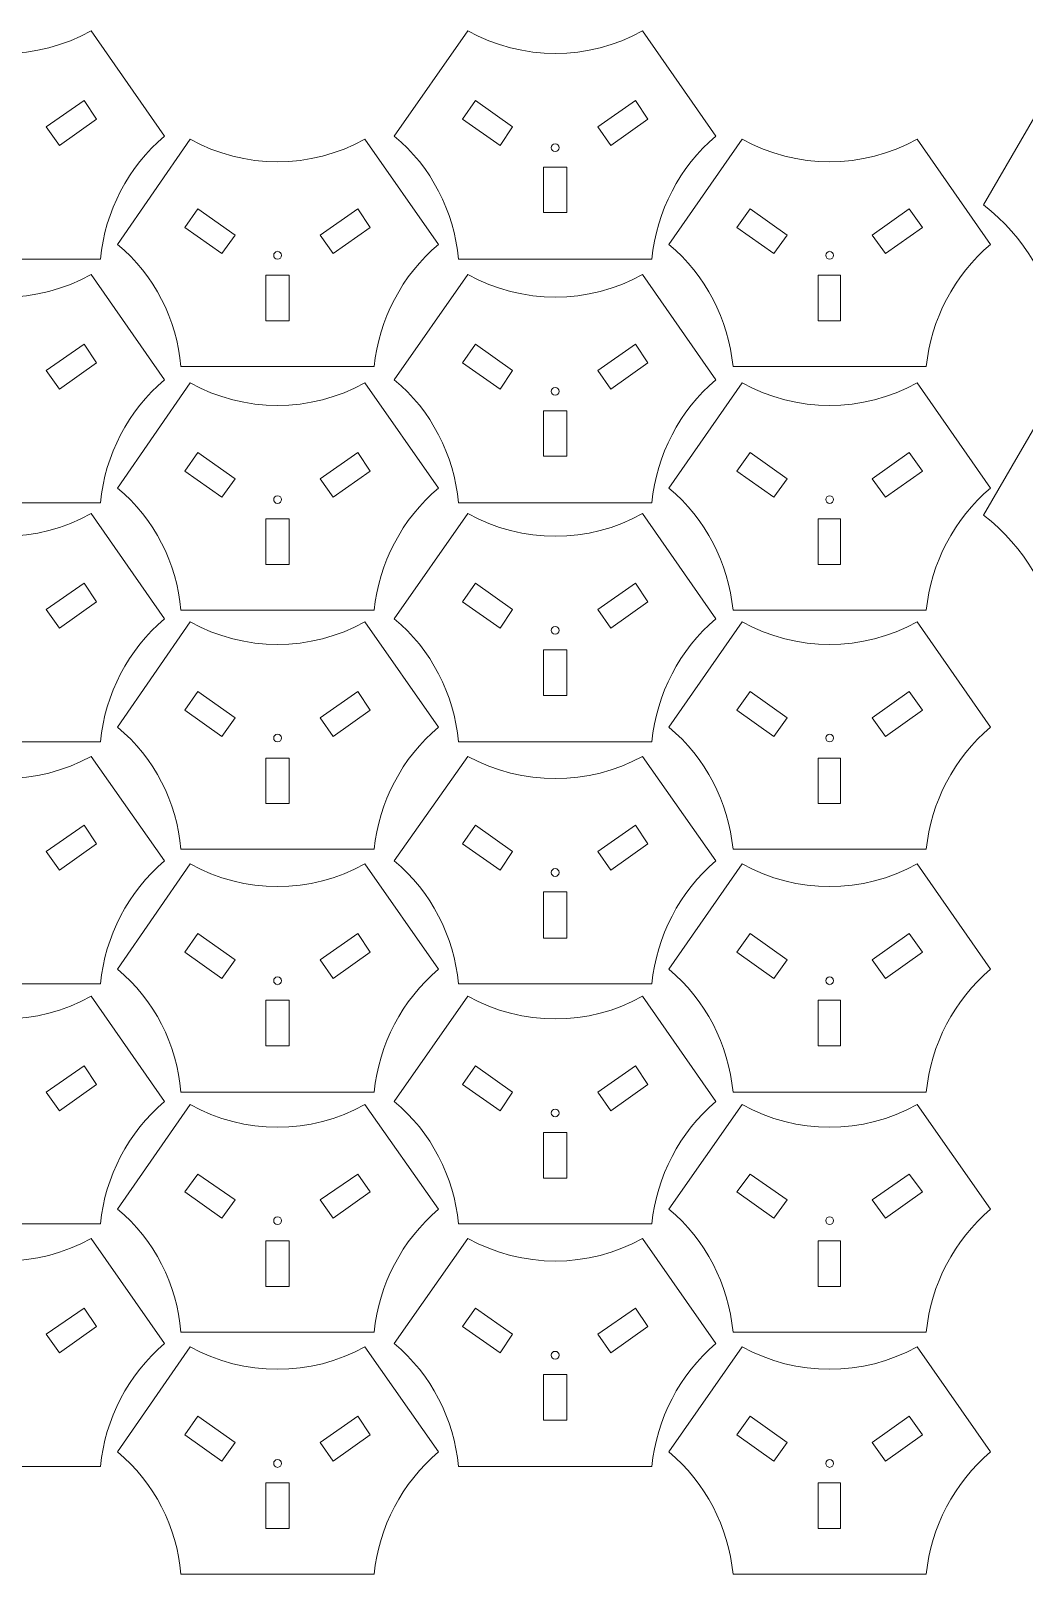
# Model space of a CAD drawing. Header units: centimetres. Extents: x -55.8 to 27.7, y -32.1 to 37.5.
# Drawn here: x -16 to -3.16, y 17.52 to 37.47 of the extents above; entities that cross this region are included whole.
import ezdxf

# ---------------------------------------------------------------- set-up
doc = ezdxf.new("R2010")
doc.units = ezdxf.units.CM
doc.header["$MEASUREMENT"] = 0
doc.layers.add('1', color=7, linetype='Continuous')
doc.layers.add('Grab', color=7, linetype='Continuous')

msp = doc.modelspace()

# ---------------------------------------------------------------- linework, layer by layer
at = {"color": 242, "lineweight": 9}
for points in [[(-14.27, 36.105), (-14.74, 35.705), (-15.04, 35.135), (-15.1, 34.515), (-15.1, 34.515), (-15.1, 34.515), (-17.6, 34.515), (-17.6, 34.515), (-17.6, 34.515), (-17.66, 35.135), (-17.95, 35.705), (-18.43, 36.105), (-18.43, 36.105), (-18.43, 36.105), (-17.48, 37.465), (-17.48, 37.465), (-17.48, 37.465), (-16.77, 37.075), (-15.92, 37.075), (-15.22, 37.465), (-15.22, 37.465), (-15.22, 37.465), (-14.27, 36.105), (-14.27, 36.105)], [(-7.14, 36.105), (-7.61, 35.705), (-7.91, 35.135), (-7.97, 34.515), (-7.97, 34.515), (-7.97, 34.515), (-10.47, 34.515), (-10.47, 34.515), (-10.47, 34.515), (-10.53, 35.135), (-10.82, 35.705), (-11.3, 36.105), (-11.3, 36.105), (-11.3, 36.105), (-10.35, 37.465), (-10.35, 37.465), (-10.35, 37.465), (-9.64, 37.075), (-8.79, 37.075), (-8.09, 37.465), (-8.09, 37.465), (-8.09, 37.465), (-7.14, 36.105), (-7.14, 36.105)], [(-0.23, 33.555), (-0.23, 33.555), (-2.72, 33.555), (-2.72, 33.555), (-2.72, 33.555), (-2.8, 34.215), (-3.15, 34.805), (-3.68, 35.215), (-3.68, 35.215), (-3.68, 35.215), (-2.43, 37.365), (-2.43, 37.365), (-2.43, 37.365), (-1.82, 37.115), (-1.13, 37.105), (-0.52, 37.365), (-0.52, 37.365), (-0.52, 37.365), (0.73, 35.215), (0.73, 35.215), (0.73, 35.215), (0.2, 34.805), (-0.15, 34.215), (-0.23, 33.555)], [(-10.73, 34.705), (-11.2, 34.305), (-11.5, 33.735), (-11.56, 33.125), (-11.56, 33.125), (-11.56, 33.125), (-14.06, 33.125), (-14.06, 33.125), (-14.06, 33.125), (-14.11, 33.735), (-14.4, 34.305), (-14.88, 34.705), (-14.88, 34.705), (-14.88, 34.705), (-13.94, 36.065), (-13.94, 36.065), (-13.94, 36.065), (-13.24, 35.675), (-12.38, 35.675), (-11.68, 36.065), (-11.68, 36.065), (-11.68, 36.065), (-10.73, 34.705), (-10.73, 34.705)], [(-3.59, 34.705), (-4.06, 34.305), (-4.36, 33.735), (-4.42, 33.125), (-4.42, 33.125), (-4.42, 33.125), (-6.92, 33.125), (-6.92, 33.125), (-6.92, 33.125), (-6.98, 33.735), (-7.27, 34.305), (-7.75, 34.705), (-7.75, 34.705), (-7.75, 34.705), (-6.8, 36.065), (-6.8, 36.065), (-6.8, 36.065), (-6.1, 35.675), (-5.24, 35.675), (-4.54, 36.065), (-4.54, 36.065), (-4.54, 36.065), (-3.59, 34.705), (-3.59, 34.705)], [(-14.27, 32.955), (-14.74, 32.555), (-15.04, 31.985), (-15.1, 31.365), (-15.1, 31.365), (-15.1, 31.365), (-17.6, 31.365), (-17.6, 31.365), (-17.6, 31.365), (-17.66, 31.985), (-17.95, 32.555), (-18.43, 32.955), (-18.43, 32.955), (-18.43, 32.955), (-17.48, 34.315), (-17.48, 34.315), (-17.48, 34.315), (-16.77, 33.925), (-15.92, 33.925), (-15.22, 34.315), (-15.22, 34.315), (-15.22, 34.315), (-14.27, 32.955), (-14.27, 32.955)], [(-7.14, 32.955), (-7.61, 32.555), (-7.91, 31.985), (-7.97, 31.365), (-7.97, 31.365), (-7.97, 31.365), (-10.47, 31.365), (-10.47, 31.365), (-10.47, 31.365), (-10.53, 31.985), (-10.82, 32.555), (-11.3, 32.955), (-11.3, 32.955), (-11.3, 32.955), (-10.35, 34.315), (-10.35, 34.315), (-10.35, 34.315), (-9.64, 33.925), (-8.79, 33.925), (-8.09, 34.315), (-8.09, 34.315), (-8.09, 34.315), (-7.14, 32.955), (-7.14, 32.955)], [(-0.23, 29.545), (-0.23, 29.545), (-2.72, 29.545), (-2.72, 29.545), (-2.72, 29.545), (-2.8, 30.205), (-3.15, 30.795), (-3.68, 31.205), (-3.68, 31.205), (-3.68, 31.205), (-2.43, 33.355), (-2.43, 33.355), (-2.43, 33.355), (-1.82, 33.095), (-1.13, 33.095), (-0.52, 33.355), (-0.52, 33.355), (-0.52, 33.355), (0.73, 31.205), (0.73, 31.205), (0.73, 31.205), (0.2, 30.795), (-0.15, 30.205), (-0.23, 29.545)], [(-10.73, 31.555), (-11.2, 31.155), (-11.5, 30.585), (-11.56, 29.975), (-11.56, 29.975), (-11.56, 29.975), (-14.06, 29.975), (-14.06, 29.975), (-14.06, 29.975), (-14.11, 30.585), (-14.4, 31.155), (-14.88, 31.555), (-14.88, 31.555), (-14.88, 31.555), (-13.94, 32.915), (-13.94, 32.915), (-13.94, 32.915), (-13.24, 32.525), (-12.38, 32.525), (-11.68, 32.915), (-11.68, 32.915), (-11.68, 32.915), (-10.73, 31.555), (-10.73, 31.555)], [(-3.59, 31.555), (-4.06, 31.155), (-4.36, 30.585), (-4.42, 29.975), (-4.42, 29.975), (-4.42, 29.975), (-6.92, 29.975), (-6.92, 29.975), (-6.92, 29.975), (-6.98, 30.585), (-7.27, 31.155), (-7.75, 31.555), (-7.75, 31.555), (-7.75, 31.555), (-6.8, 32.915), (-6.8, 32.915), (-6.8, 32.915), (-6.1, 32.525), (-5.24, 32.525), (-4.54, 32.915), (-4.54, 32.915), (-4.54, 32.915), (-3.59, 31.555), (-3.59, 31.555)], [(-14.27, 29.865), (-14.74, 29.465), (-15.04, 28.895), (-15.1, 28.275), (-15.1, 28.275), (-15.1, 28.275), (-17.6, 28.275), (-17.6, 28.275), (-17.6, 28.275), (-17.66, 28.895), (-17.95, 29.465), (-18.43, 29.865), (-18.43, 29.865), (-18.43, 29.865), (-17.48, 31.225), (-17.48, 31.225), (-17.48, 31.225), (-16.77, 30.835), (-15.92, 30.835), (-15.22, 31.225), (-15.22, 31.225), (-15.22, 31.225), (-14.27, 29.865), (-14.27, 29.865)], [(-7.14, 29.865), (-7.61, 29.465), (-7.91, 28.895), (-7.97, 28.275), (-7.97, 28.275), (-7.97, 28.275), (-10.47, 28.275), (-10.47, 28.275), (-10.47, 28.275), (-10.53, 28.895), (-10.82, 29.465), (-11.3, 29.865), (-11.3, 29.865), (-11.3, 29.865), (-10.35, 31.225), (-10.35, 31.225), (-10.35, 31.225), (-9.64, 30.835), (-8.79, 30.835), (-8.09, 31.225), (-8.09, 31.225), (-8.09, 31.225), (-7.14, 29.865), (-7.14, 29.865)], [(-10.73, 28.465), (-11.2, 28.065), (-11.5, 27.495), (-11.56, 26.885), (-11.56, 26.885), (-11.56, 26.885), (-14.06, 26.885), (-14.06, 26.885), (-14.06, 26.885), (-14.11, 27.495), (-14.4, 28.065), (-14.88, 28.465), (-14.88, 28.465), (-14.88, 28.465), (-13.94, 29.825), (-13.94, 29.825), (-13.94, 29.825), (-13.24, 29.435), (-12.38, 29.435), (-11.68, 29.825), (-11.68, 29.825), (-11.68, 29.825), (-10.73, 28.465), (-10.73, 28.465)], [(-3.59, 28.465), (-4.06, 28.065), (-4.36, 27.495), (-4.42, 26.885), (-4.42, 26.885), (-4.42, 26.885), (-6.92, 26.885), (-6.92, 26.885), (-6.92, 26.885), (-6.98, 27.495), (-7.27, 28.065), (-7.75, 28.465), (-7.75, 28.465), (-7.75, 28.465), (-6.8, 29.825), (-6.8, 29.825), (-6.8, 29.825), (-6.1, 29.435), (-5.24, 29.435), (-4.54, 29.825), (-4.54, 29.825), (-4.54, 29.825), (-3.59, 28.465), (-3.59, 28.465)], [(-14.27, 26.735), (-14.74, 26.335), (-15.04, 25.765), (-15.1, 25.145), (-15.1, 25.145), (-15.1, 25.145), (-17.6, 25.145), (-17.6, 25.145), (-17.6, 25.145), (-17.66, 25.765), (-17.95, 26.335), (-18.43, 26.735), (-18.43, 26.735), (-18.43, 26.735), (-17.48, 28.085), (-17.48, 28.085), (-17.48, 28.085), (-16.77, 27.705), (-15.92, 27.705), (-15.22, 28.085), (-15.22, 28.085), (-15.22, 28.085), (-14.27, 26.735), (-14.27, 26.735)], [(-7.14, 26.735), (-7.61, 26.335), (-7.91, 25.765), (-7.97, 25.145), (-7.97, 25.145), (-7.97, 25.145), (-10.47, 25.145), (-10.47, 25.145), (-10.47, 25.145), (-10.53, 25.765), (-10.82, 26.335), (-11.3, 26.735), (-11.3, 26.735), (-11.3, 26.735), (-10.35, 28.085), (-10.35, 28.085), (-10.35, 28.085), (-9.64, 27.705), (-8.79, 27.705), (-8.09, 28.085), (-8.09, 28.085), (-8.09, 28.085), (-7.14, 26.735), (-7.14, 26.735)], [(-10.73, 25.335), (-11.2, 24.935), (-11.5, 24.365), (-11.56, 23.745), (-11.56, 23.745), (-11.56, 23.745), (-14.06, 23.745), (-14.06, 23.745), (-14.06, 23.745), (-14.11, 24.365), (-14.4, 24.935), (-14.88, 25.335), (-14.88, 25.335), (-14.88, 25.335), (-13.94, 26.695), (-13.94, 26.695), (-13.94, 26.695), (-13.24, 26.305), (-12.38, 26.305), (-11.68, 26.695), (-11.68, 26.695), (-11.68, 26.695), (-10.73, 25.335), (-10.73, 25.335)], [(-3.59, 25.335), (-4.06, 24.935), (-4.36, 24.365), (-4.42, 23.745), (-4.42, 23.745), (-4.42, 23.745), (-6.92, 23.745), (-6.92, 23.745), (-6.92, 23.745), (-6.98, 24.365), (-7.27, 24.935), (-7.75, 25.335), (-7.75, 25.335), (-7.75, 25.335), (-6.8, 26.695), (-6.8, 26.695), (-6.8, 26.695), (-6.1, 26.305), (-5.24, 26.305), (-4.54, 26.695), (-4.54, 26.695), (-4.54, 26.695), (-3.59, 25.335), (-3.59, 25.335)], [(-14.27, 23.625), (-14.74, 23.225), (-15.04, 22.655), (-15.1, 22.045), (-15.1, 22.045), (-15.1, 22.045), (-17.6, 22.045), (-17.6, 22.045), (-17.6, 22.045), (-17.66, 22.655), (-17.95, 23.225), (-18.43, 23.625), (-18.43, 23.625), (-18.43, 23.625), (-17.48, 24.985), (-17.48, 24.985), (-17.48, 24.985), (-16.77, 24.595), (-15.92, 24.595), (-15.22, 24.985), (-15.22, 24.985), (-15.22, 24.985), (-14.27, 23.625), (-14.27, 23.625)], [(-7.14, 23.625), (-7.61, 23.225), (-7.91, 22.655), (-7.97, 22.045), (-7.97, 22.045), (-7.97, 22.045), (-10.47, 22.045), (-10.47, 22.045), (-10.47, 22.045), (-10.53, 22.655), (-10.82, 23.225), (-11.3, 23.625), (-11.3, 23.625), (-11.3, 23.625), (-10.35, 24.985), (-10.35, 24.985), (-10.35, 24.985), (-9.64, 24.595), (-8.79, 24.595), (-8.09, 24.985), (-8.09, 24.985), (-8.09, 24.985), (-7.14, 23.625), (-7.14, 23.625)], [(-10.73, 22.235), (-11.2, 21.825), (-11.5, 21.265), (-11.56, 20.645), (-11.56, 20.645), (-11.56, 20.645), (-14.06, 20.645), (-14.06, 20.645), (-14.06, 20.645), (-14.11, 21.265), (-14.4, 21.835), (-14.88, 22.235), (-14.88, 22.235), (-14.88, 22.235), (-13.94, 23.585), (-13.94, 23.585), (-13.94, 23.585), (-13.24, 23.195), (-12.38, 23.195), (-11.68, 23.585), (-11.68, 23.585), (-11.68, 23.585), (-10.73, 22.235), (-10.73, 22.235)], [(-3.59, 22.235), (-4.06, 21.825), (-4.36, 21.265), (-4.42, 20.645), (-4.42, 20.645), (-4.42, 20.645), (-6.92, 20.645), (-6.92, 20.645), (-6.92, 20.645), (-6.98, 21.265), (-7.27, 21.835), (-7.75, 22.235), (-7.75, 22.235), (-7.75, 22.235), (-6.8, 23.585), (-6.8, 23.585), (-6.8, 23.585), (-6.1, 23.195), (-5.24, 23.195), (-4.54, 23.585), (-4.54, 23.585), (-4.54, 23.585), (-3.59, 22.235), (-3.59, 22.235)], [(-14.27, 20.495), (-14.74, 20.095), (-15.04, 19.525), (-15.1, 18.905), (-15.1, 18.905), (-15.1, 18.905), (-17.6, 18.905), (-17.6, 18.905), (-17.6, 18.905), (-17.66, 19.525), (-17.95, 20.095), (-18.43, 20.495), (-18.43, 20.495), (-18.43, 20.495), (-17.48, 21.855), (-17.48, 21.855), (-17.48, 21.855), (-16.77, 21.465), (-15.92, 21.465), (-15.22, 21.855), (-15.22, 21.855), (-15.22, 21.855), (-14.27, 20.495), (-14.27, 20.495)], [(-7.14, 20.495), (-7.61, 20.095), (-7.91, 19.525), (-7.97, 18.905), (-7.97, 18.905), (-7.97, 18.905), (-10.47, 18.905), (-10.47, 18.905), (-10.47, 18.905), (-10.53, 19.525), (-10.82, 20.095), (-11.3, 20.495), (-11.3, 20.495), (-11.3, 20.495), (-10.35, 21.855), (-10.35, 21.855), (-10.35, 21.855), (-9.64, 21.465), (-8.79, 21.465), (-8.09, 21.855), (-8.09, 21.855), (-8.09, 21.855), (-7.14, 20.495), (-7.14, 20.495)], [(-10.73, 19.095), (-11.2, 18.695), (-11.5, 18.125), (-11.56, 17.515), (-11.56, 17.515), (-11.56, 17.515), (-14.06, 17.515), (-14.06, 17.515), (-14.06, 17.515), (-14.11, 18.125), (-14.4, 18.695), (-14.88, 19.095), (-14.88, 19.095), (-14.88, 19.095), (-13.94, 20.455), (-13.94, 20.455), (-13.94, 20.455), (-13.24, 20.065), (-12.38, 20.065), (-11.68, 20.455), (-11.68, 20.455), (-11.68, 20.455), (-10.73, 19.095), (-10.73, 19.095)], [(-3.59, 19.095), (-4.06, 18.695), (-4.36, 18.125), (-4.42, 17.515), (-4.42, 17.515), (-4.42, 17.515), (-6.92, 17.515), (-6.92, 17.515), (-6.92, 17.515), (-6.98, 18.125), (-7.27, 18.695), (-7.75, 19.095), (-7.75, 19.095), (-7.75, 19.095), (-6.8, 20.455), (-6.8, 20.455), (-6.8, 20.455), (-6.1, 20.065), (-5.24, 20.065), (-4.54, 20.455), (-4.54, 20.455), (-4.54, 20.455), (-3.59, 19.095), (-3.59, 19.095)]]:
    msp.add_open_spline(points, degree=3, knots=[0, 0, 0, 0, 0.14285714, 0.14285714, 0.14285714, 0.14285714, 0.28571429, 0.28571429, 0.28571429, 0.28571429, 0.42857143, 0.42857143, 0.42857143, 0.42857143, 0.57142857, 0.57142857, 0.57142857, 0.57142857, 0.71428571, 0.71428571, 0.71428571, 0.71428571, 1, 1, 1, 1], dxfattribs=at)
at = {"layer": '1', "color": 114, "lineweight": 9}
for points in [[(-15.15, 36.325), (-15.15, 36.325), (-15.31, 36.565), (-15.31, 36.565), (-15.31, 36.565), (-15.31, 36.565), (-15.8, 36.225), (-15.8, 36.225), (-15.8, 36.225), (-15.8, 36.225), (-15.63, 35.985), (-15.63, 35.985), (-15.63, 35.985), (-15.63, 35.985), (-15.15, 36.325), (-15.15, 36.325)], [(-9.93, 35.985), (-9.93, 35.985), (-9.77, 36.225), (-9.77, 36.225), (-9.77, 36.225), (-9.77, 36.225), (-10.25, 36.565), (-10.25, 36.565), (-10.25, 36.565), (-10.25, 36.565), (-10.42, 36.325), (-10.42, 36.325), (-10.42, 36.325), (-10.42, 36.325), (-9.93, 35.985), (-9.93, 35.985)], [(-8.02, 36.325), (-8.02, 36.325), (-8.18, 36.565), (-8.18, 36.565), (-8.18, 36.565), (-8.18, 36.565), (-8.67, 36.225), (-8.67, 36.225), (-8.67, 36.225), (-8.67, 36.225), (-8.5, 35.985), (-8.5, 35.985), (-8.5, 35.985), (-8.5, 35.985), (-8.02, 36.325), (-8.02, 36.325)], [(-9.07, 35.705), (-9.07, 35.705), (-9.37, 35.705), (-9.37, 35.705), (-9.37, 35.705), (-9.37, 35.705), (-9.37, 35.115), (-9.37, 35.115), (-9.37, 35.115), (-9.37, 35.115), (-9.07, 35.115), (-9.07, 35.115), (-9.07, 35.115), (-9.07, 35.115), (-9.07, 35.705), (-9.07, 35.705)], [(-13.53, 34.585), (-13.53, 34.585), (-13.36, 34.825), (-13.36, 34.825), (-13.36, 34.825), (-13.36, 34.825), (-13.84, 35.165), (-13.84, 35.165), (-13.84, 35.165), (-13.84, 35.165), (-14.01, 34.925), (-14.01, 34.925), (-14.01, 34.925), (-14.01, 34.925), (-13.53, 34.585), (-13.53, 34.585)], [(-11.61, 34.925), (-11.61, 34.925), (-11.77, 35.165), (-11.77, 35.165), (-11.77, 35.165), (-11.77, 35.165), (-12.26, 34.825), (-12.26, 34.825), (-12.26, 34.825), (-12.26, 34.825), (-12.09, 34.585), (-12.09, 34.585), (-12.09, 34.585), (-12.09, 34.585), (-11.61, 34.925), (-11.61, 34.925)], [(-6.39, 34.585), (-6.39, 34.585), (-6.22, 34.825), (-6.22, 34.825), (-6.22, 34.825), (-6.22, 34.825), (-6.7, 35.165), (-6.7, 35.165), (-6.7, 35.165), (-6.7, 35.165), (-6.87, 34.925), (-6.87, 34.925), (-6.87, 34.925), (-6.87, 34.925), (-6.39, 34.585), (-6.39, 34.585)], [(-4.47, 34.925), (-4.47, 34.925), (-4.64, 35.165), (-4.64, 35.165), (-4.64, 35.165), (-4.64, 35.165), (-5.12, 34.825), (-5.12, 34.825), (-5.12, 34.825), (-5.12, 34.825), (-4.95, 34.585), (-4.95, 34.585), (-4.95, 34.585), (-4.95, 34.585), (-4.47, 34.925), (-4.47, 34.925)], [(-12.66, 34.305), (-12.66, 34.305), (-12.96, 34.305), (-12.96, 34.305), (-12.96, 34.305), (-12.96, 34.305), (-12.96, 33.715), (-12.96, 33.715), (-12.96, 33.715), (-12.96, 33.715), (-12.66, 33.715), (-12.66, 33.715), (-12.66, 33.715), (-12.66, 33.715), (-12.66, 34.305), (-12.66, 34.305)], [(-5.53, 34.305), (-5.53, 34.305), (-5.82, 34.305), (-5.82, 34.305), (-5.82, 34.305), (-5.82, 34.305), (-5.82, 33.715), (-5.82, 33.715), (-5.82, 33.715), (-5.82, 33.715), (-5.53, 33.715), (-5.53, 33.715), (-5.53, 33.715), (-5.53, 33.715), (-5.53, 34.305), (-5.53, 34.305)], [(-15.15, 33.175), (-15.15, 33.175), (-15.31, 33.415), (-15.31, 33.415), (-15.31, 33.415), (-15.31, 33.415), (-15.8, 33.075), (-15.8, 33.075), (-15.8, 33.075), (-15.8, 33.075), (-15.63, 32.835), (-15.63, 32.835), (-15.63, 32.835), (-15.63, 32.835), (-15.15, 33.175), (-15.15, 33.175)], [(-9.93, 32.835), (-9.93, 32.835), (-9.77, 33.075), (-9.77, 33.075), (-9.77, 33.075), (-9.77, 33.075), (-10.25, 33.415), (-10.25, 33.415), (-10.25, 33.415), (-10.25, 33.415), (-10.42, 33.175), (-10.42, 33.175), (-10.42, 33.175), (-10.42, 33.175), (-9.93, 32.835), (-9.93, 32.835)], [(-8.02, 33.175), (-8.02, 33.175), (-8.18, 33.415), (-8.18, 33.415), (-8.18, 33.415), (-8.18, 33.415), (-8.67, 33.075), (-8.67, 33.075), (-8.67, 33.075), (-8.67, 33.075), (-8.5, 32.835), (-8.5, 32.835), (-8.5, 32.835), (-8.5, 32.835), (-8.02, 33.175), (-8.02, 33.175)], [(-9.07, 32.555), (-9.07, 32.555), (-9.37, 32.555), (-9.37, 32.555), (-9.37, 32.555), (-9.37, 32.555), (-9.37, 31.965), (-9.37, 31.965), (-9.37, 31.965), (-9.37, 31.965), (-9.07, 31.965), (-9.07, 31.965), (-9.07, 31.965), (-9.07, 31.965), (-9.07, 32.555), (-9.07, 32.555)], [(-13.53, 31.435), (-13.53, 31.435), (-13.36, 31.675), (-13.36, 31.675), (-13.36, 31.675), (-13.36, 31.675), (-13.84, 32.015), (-13.84, 32.015), (-13.84, 32.015), (-13.84, 32.015), (-14.01, 31.775), (-14.01, 31.775), (-14.01, 31.775), (-14.01, 31.775), (-13.53, 31.435), (-13.53, 31.435)], [(-11.61, 31.775), (-11.61, 31.775), (-11.77, 32.015), (-11.77, 32.015), (-11.77, 32.015), (-11.77, 32.015), (-12.26, 31.675), (-12.26, 31.675), (-12.26, 31.675), (-12.26, 31.675), (-12.09, 31.435), (-12.09, 31.435), (-12.09, 31.435), (-12.09, 31.435), (-11.61, 31.775), (-11.61, 31.775)], [(-6.39, 31.435), (-6.39, 31.435), (-6.22, 31.675), (-6.22, 31.675), (-6.22, 31.675), (-6.22, 31.675), (-6.7, 32.015), (-6.7, 32.015), (-6.7, 32.015), (-6.7, 32.015), (-6.87, 31.775), (-6.87, 31.775), (-6.87, 31.775), (-6.87, 31.775), (-6.39, 31.435), (-6.39, 31.435)], [(-4.47, 31.775), (-4.47, 31.775), (-4.64, 32.015), (-4.64, 32.015), (-4.64, 32.015), (-4.64, 32.015), (-5.12, 31.675), (-5.12, 31.675), (-5.12, 31.675), (-5.12, 31.675), (-4.95, 31.435), (-4.95, 31.435), (-4.95, 31.435), (-4.95, 31.435), (-4.47, 31.775), (-4.47, 31.775)], [(-12.66, 31.155), (-12.66, 31.155), (-12.96, 31.155), (-12.96, 31.155), (-12.96, 31.155), (-12.96, 31.155), (-12.96, 30.565), (-12.96, 30.565), (-12.96, 30.565), (-12.96, 30.565), (-12.66, 30.565), (-12.66, 30.565), (-12.66, 30.565), (-12.66, 30.565), (-12.66, 31.155), (-12.66, 31.155)], [(-5.53, 31.155), (-5.53, 31.155), (-5.82, 31.155), (-5.82, 31.155), (-5.82, 31.155), (-5.82, 31.155), (-5.82, 30.565), (-5.82, 30.565), (-5.82, 30.565), (-5.82, 30.565), (-5.53, 30.565), (-5.53, 30.565), (-5.53, 30.565), (-5.53, 30.565), (-5.53, 31.155), (-5.53, 31.155)], [(-15.15, 30.085), (-15.15, 30.085), (-15.31, 30.325), (-15.31, 30.325), (-15.31, 30.325), (-15.31, 30.325), (-15.8, 29.985), (-15.8, 29.985), (-15.8, 29.985), (-15.8, 29.985), (-15.63, 29.745), (-15.63, 29.745), (-15.63, 29.745), (-15.63, 29.745), (-15.15, 30.085), (-15.15, 30.085)], [(-9.93, 29.745), (-9.93, 29.745), (-9.77, 29.985), (-9.77, 29.985), (-9.77, 29.985), (-9.77, 29.985), (-10.25, 30.325), (-10.25, 30.325), (-10.25, 30.325), (-10.25, 30.325), (-10.42, 30.085), (-10.42, 30.085), (-10.42, 30.085), (-10.42, 30.085), (-9.93, 29.745), (-9.93, 29.745)], [(-8.02, 30.085), (-8.02, 30.085), (-8.18, 30.325), (-8.18, 30.325), (-8.18, 30.325), (-8.18, 30.325), (-8.67, 29.985), (-8.67, 29.985), (-8.67, 29.985), (-8.67, 29.985), (-8.5, 29.745), (-8.5, 29.745), (-8.5, 29.745), (-8.5, 29.745), (-8.02, 30.085), (-8.02, 30.085)], [(-9.07, 29.465), (-9.07, 29.465), (-9.37, 29.465), (-9.37, 29.465), (-9.37, 29.465), (-9.37, 29.465), (-9.37, 28.875), (-9.37, 28.875), (-9.37, 28.875), (-9.37, 28.875), (-9.07, 28.875), (-9.07, 28.875), (-9.07, 28.875), (-9.07, 28.875), (-9.07, 29.465), (-9.07, 29.465)], [(-13.53, 28.345), (-13.53, 28.345), (-13.36, 28.585), (-13.36, 28.585), (-13.36, 28.585), (-13.36, 28.585), (-13.84, 28.925), (-13.84, 28.925), (-13.84, 28.925), (-13.84, 28.925), (-14.01, 28.685), (-14.01, 28.685), (-14.01, 28.685), (-14.01, 28.685), (-13.53, 28.345), (-13.53, 28.345)], [(-11.61, 28.685), (-11.61, 28.685), (-11.77, 28.925), (-11.77, 28.925), (-11.77, 28.925), (-11.77, 28.925), (-12.26, 28.585), (-12.26, 28.585), (-12.26, 28.585), (-12.26, 28.585), (-12.09, 28.345), (-12.09, 28.345), (-12.09, 28.345), (-12.09, 28.345), (-11.61, 28.685), (-11.61, 28.685)], [(-6.39, 28.345), (-6.39, 28.345), (-6.22, 28.585), (-6.22, 28.585), (-6.22, 28.585), (-6.22, 28.585), (-6.7, 28.925), (-6.7, 28.925), (-6.7, 28.925), (-6.7, 28.925), (-6.87, 28.685), (-6.87, 28.685), (-6.87, 28.685), (-6.87, 28.685), (-6.39, 28.345), (-6.39, 28.345)], [(-4.47, 28.685), (-4.47, 28.685), (-4.64, 28.925), (-4.64, 28.925), (-4.64, 28.925), (-4.64, 28.925), (-5.12, 28.585), (-5.12, 28.585), (-5.12, 28.585), (-5.12, 28.585), (-4.95, 28.345), (-4.95, 28.345), (-4.95, 28.345), (-4.95, 28.345), (-4.47, 28.685), (-4.47, 28.685)], [(-12.66, 28.065), (-12.66, 28.065), (-12.96, 28.065), (-12.96, 28.065), (-12.96, 28.065), (-12.96, 28.065), (-12.96, 27.475), (-12.96, 27.475), (-12.96, 27.475), (-12.96, 27.475), (-12.66, 27.475), (-12.66, 27.475), (-12.66, 27.475), (-12.66, 27.475), (-12.66, 28.065), (-12.66, 28.065)], [(-5.53, 28.065), (-5.53, 28.065), (-5.82, 28.065), (-5.82, 28.065), (-5.82, 28.065), (-5.82, 28.065), (-5.82, 27.475), (-5.82, 27.475), (-5.82, 27.475), (-5.82, 27.475), (-5.53, 27.475), (-5.53, 27.475), (-5.53, 27.475), (-5.53, 27.475), (-5.53, 28.065), (-5.53, 28.065)], [(-15.15, 26.955), (-15.15, 26.955), (-15.31, 27.195), (-15.31, 27.195), (-15.31, 27.195), (-15.31, 27.195), (-15.8, 26.855), (-15.8, 26.855), (-15.8, 26.855), (-15.8, 26.855), (-15.63, 26.615), (-15.63, 26.615), (-15.63, 26.615), (-15.63, 26.615), (-15.15, 26.955), (-15.15, 26.955)], [(-9.93, 26.615), (-9.93, 26.615), (-9.77, 26.855), (-9.77, 26.855), (-9.77, 26.855), (-9.77, 26.855), (-10.25, 27.195), (-10.25, 27.195), (-10.25, 27.195), (-10.25, 27.195), (-10.42, 26.955), (-10.42, 26.955), (-10.42, 26.955), (-10.42, 26.955), (-9.93, 26.615), (-9.93, 26.615)], [(-8.02, 26.955), (-8.02, 26.955), (-8.18, 27.195), (-8.18, 27.195), (-8.18, 27.195), (-8.18, 27.195), (-8.67, 26.855), (-8.67, 26.855), (-8.67, 26.855), (-8.67, 26.855), (-8.5, 26.615), (-8.5, 26.615), (-8.5, 26.615), (-8.5, 26.615), (-8.02, 26.955), (-8.02, 26.955)], [(-9.07, 26.335), (-9.07, 26.335), (-9.37, 26.335), (-9.37, 26.335), (-9.37, 26.335), (-9.37, 26.335), (-9.37, 25.735), (-9.37, 25.735), (-9.37, 25.735), (-9.37, 25.735), (-9.07, 25.735), (-9.07, 25.735), (-9.07, 25.735), (-9.07, 25.735), (-9.07, 26.335), (-9.07, 26.335)], [(-13.53, 25.215), (-13.53, 25.215), (-13.36, 25.455), (-13.36, 25.455), (-13.36, 25.455), (-13.36, 25.455), (-13.84, 25.795), (-13.84, 25.795), (-13.84, 25.795), (-13.84, 25.795), (-14.01, 25.555), (-14.01, 25.555), (-14.01, 25.555), (-14.01, 25.555), (-13.53, 25.215), (-13.53, 25.215)], [(-11.61, 25.555), (-11.61, 25.555), (-11.77, 25.795), (-11.77, 25.795), (-11.77, 25.795), (-11.77, 25.795), (-12.26, 25.455), (-12.26, 25.455), (-12.26, 25.455), (-12.26, 25.455), (-12.09, 25.215), (-12.09, 25.215), (-12.09, 25.215), (-12.09, 25.215), (-11.61, 25.555), (-11.61, 25.555)], [(-6.39, 25.215), (-6.39, 25.215), (-6.22, 25.455), (-6.22, 25.455), (-6.22, 25.455), (-6.22, 25.455), (-6.7, 25.795), (-6.7, 25.795), (-6.7, 25.795), (-6.7, 25.795), (-6.87, 25.555), (-6.87, 25.555), (-6.87, 25.555), (-6.87, 25.555), (-6.39, 25.215), (-6.39, 25.215)], [(-4.47, 25.555), (-4.47, 25.555), (-4.64, 25.795), (-4.64, 25.795), (-4.64, 25.795), (-4.64, 25.795), (-5.12, 25.455), (-5.12, 25.455), (-5.12, 25.455), (-5.12, 25.455), (-4.95, 25.215), (-4.95, 25.215), (-4.95, 25.215), (-4.95, 25.215), (-4.47, 25.555), (-4.47, 25.555)], [(-12.66, 24.935), (-12.66, 24.935), (-12.96, 24.935), (-12.96, 24.935), (-12.96, 24.935), (-12.96, 24.935), (-12.96, 24.345), (-12.96, 24.345), (-12.96, 24.345), (-12.96, 24.345), (-12.66, 24.345), (-12.66, 24.345), (-12.66, 24.345), (-12.66, 24.345), (-12.66, 24.935), (-12.66, 24.935)], [(-5.53, 24.935), (-5.53, 24.935), (-5.82, 24.935), (-5.82, 24.935), (-5.82, 24.935), (-5.82, 24.935), (-5.82, 24.345), (-5.82, 24.345), (-5.82, 24.345), (-5.82, 24.345), (-5.53, 24.345), (-5.53, 24.345), (-5.53, 24.345), (-5.53, 24.345), (-5.53, 24.935), (-5.53, 24.935)], [(-15.15, 23.845), (-15.15, 23.845), (-15.31, 24.085), (-15.31, 24.085), (-15.31, 24.085), (-15.31, 24.085), (-15.8, 23.745), (-15.8, 23.745), (-15.8, 23.745), (-15.8, 23.745), (-15.63, 23.505), (-15.63, 23.505), (-15.63, 23.505), (-15.63, 23.505), (-15.15, 23.845), (-15.15, 23.845)], [(-9.93, 23.505), (-9.93, 23.505), (-9.77, 23.745), (-9.77, 23.745), (-9.77, 23.745), (-9.77, 23.745), (-10.25, 24.085), (-10.25, 24.085), (-10.25, 24.085), (-10.25, 24.085), (-10.42, 23.845), (-10.42, 23.845), (-10.42, 23.845), (-10.42, 23.845), (-9.93, 23.505), (-9.93, 23.505)], [(-8.02, 23.845), (-8.02, 23.845), (-8.18, 24.085), (-8.18, 24.085), (-8.18, 24.085), (-8.18, 24.085), (-8.67, 23.745), (-8.67, 23.745), (-8.67, 23.745), (-8.67, 23.745), (-8.5, 23.505), (-8.5, 23.505), (-8.5, 23.505), (-8.5, 23.505), (-8.02, 23.845), (-8.02, 23.845)], [(-9.07, 23.225), (-9.07, 23.225), (-9.37, 23.225), (-9.37, 23.225), (-9.37, 23.225), (-9.37, 23.225), (-9.37, 22.635), (-9.37, 22.635), (-9.37, 22.635), (-9.37, 22.635), (-9.07, 22.635), (-9.07, 22.635), (-9.07, 22.635), (-9.07, 22.635), (-9.07, 23.225), (-9.07, 23.225)], [(-13.53, 22.115), (-13.53, 22.115), (-13.36, 22.355), (-13.36, 22.355), (-13.36, 22.355), (-13.36, 22.355), (-13.84, 22.685), (-13.84, 22.685), (-13.84, 22.685), (-13.84, 22.685), (-14.01, 22.455), (-14.01, 22.455), (-14.01, 22.455), (-14.01, 22.455), (-13.53, 22.115), (-13.53, 22.115)], [(-11.61, 22.455), (-11.61, 22.455), (-11.77, 22.685), (-11.77, 22.685), (-11.77, 22.685), (-11.77, 22.685), (-12.26, 22.355), (-12.26, 22.355), (-12.26, 22.355), (-12.26, 22.355), (-12.09, 22.115), (-12.09, 22.115), (-12.09, 22.115), (-12.09, 22.115), (-11.61, 22.455), (-11.61, 22.455)], [(-6.39, 22.115), (-6.39, 22.115), (-6.22, 22.355), (-6.22, 22.355), (-6.22, 22.355), (-6.22, 22.355), (-6.7, 22.685), (-6.7, 22.685), (-6.7, 22.685), (-6.7, 22.685), (-6.87, 22.455), (-6.87, 22.455), (-6.87, 22.455), (-6.87, 22.455), (-6.39, 22.115), (-6.39, 22.115)], [(-4.47, 22.455), (-4.47, 22.455), (-4.64, 22.685), (-4.64, 22.685), (-4.64, 22.685), (-4.64, 22.685), (-5.12, 22.355), (-5.12, 22.355), (-5.12, 22.355), (-5.12, 22.355), (-4.95, 22.115), (-4.95, 22.115), (-4.95, 22.115), (-4.95, 22.115), (-4.47, 22.455), (-4.47, 22.455)], [(-12.66, 21.825), (-12.66, 21.825), (-12.96, 21.825), (-12.96, 21.825), (-12.96, 21.825), (-12.96, 21.825), (-12.96, 21.235), (-12.96, 21.235), (-12.96, 21.235), (-12.96, 21.235), (-12.66, 21.235), (-12.66, 21.235), (-12.66, 21.235), (-12.66, 21.235), (-12.66, 21.825), (-12.66, 21.825)], [(-5.53, 21.825), (-5.53, 21.825), (-5.82, 21.825), (-5.82, 21.825), (-5.82, 21.825), (-5.82, 21.825), (-5.82, 21.235), (-5.82, 21.235), (-5.82, 21.235), (-5.82, 21.235), (-5.53, 21.235), (-5.53, 21.235), (-5.53, 21.235), (-5.53, 21.235), (-5.53, 21.825), (-5.53, 21.825)], [(-15.15, 20.715), (-15.15, 20.715), (-15.31, 20.955), (-15.31, 20.955), (-15.31, 20.955), (-15.31, 20.955), (-15.8, 20.615), (-15.8, 20.615), (-15.8, 20.615), (-15.8, 20.615), (-15.63, 20.375), (-15.63, 20.375), (-15.63, 20.375), (-15.63, 20.375), (-15.15, 20.715), (-15.15, 20.715)], [(-9.93, 20.375), (-9.93, 20.375), (-9.77, 20.615), (-9.77, 20.615), (-9.77, 20.615), (-9.77, 20.615), (-10.25, 20.955), (-10.25, 20.955), (-10.25, 20.955), (-10.25, 20.955), (-10.42, 20.715), (-10.42, 20.715), (-10.42, 20.715), (-10.42, 20.715), (-9.93, 20.375), (-9.93, 20.375)], [(-8.02, 20.715), (-8.02, 20.715), (-8.18, 20.955), (-8.18, 20.955), (-8.18, 20.955), (-8.18, 20.955), (-8.67, 20.615), (-8.67, 20.615), (-8.67, 20.615), (-8.67, 20.615), (-8.5, 20.375), (-8.5, 20.375), (-8.5, 20.375), (-8.5, 20.375), (-8.02, 20.715), (-8.02, 20.715)], [(-9.07, 20.095), (-9.07, 20.095), (-9.37, 20.095), (-9.37, 20.095), (-9.37, 20.095), (-9.37, 20.095), (-9.37, 19.505), (-9.37, 19.505), (-9.37, 19.505), (-9.37, 19.505), (-9.07, 19.505), (-9.07, 19.505), (-9.07, 19.505), (-9.07, 19.505), (-9.07, 20.095), (-9.07, 20.095)], [(-13.53, 18.975), (-13.53, 18.975), (-13.36, 19.215), (-13.36, 19.215), (-13.36, 19.215), (-13.36, 19.215), (-13.84, 19.555), (-13.84, 19.555), (-13.84, 19.555), (-13.84, 19.555), (-14.01, 19.315), (-14.01, 19.315), (-14.01, 19.315), (-14.01, 19.315), (-13.53, 18.975), (-13.53, 18.975)], [(-11.61, 19.315), (-11.61, 19.315), (-11.77, 19.555), (-11.77, 19.555), (-11.77, 19.555), (-11.77, 19.555), (-12.26, 19.215), (-12.26, 19.215), (-12.26, 19.215), (-12.26, 19.215), (-12.09, 18.975), (-12.09, 18.975), (-12.09, 18.975), (-12.09, 18.975), (-11.61, 19.315), (-11.61, 19.315)], [(-6.39, 18.975), (-6.39, 18.975), (-6.22, 19.215), (-6.22, 19.215), (-6.22, 19.215), (-6.22, 19.215), (-6.7, 19.555), (-6.7, 19.555), (-6.7, 19.555), (-6.7, 19.555), (-6.87, 19.315), (-6.87, 19.315), (-6.87, 19.315), (-6.87, 19.315), (-6.39, 18.975), (-6.39, 18.975)], [(-4.47, 19.315), (-4.47, 19.315), (-4.64, 19.555), (-4.64, 19.555), (-4.64, 19.555), (-4.64, 19.555), (-5.12, 19.215), (-5.12, 19.215), (-5.12, 19.215), (-5.12, 19.215), (-4.95, 18.975), (-4.95, 18.975), (-4.95, 18.975), (-4.95, 18.975), (-4.47, 19.315), (-4.47, 19.315)], [(-12.66, 18.695), (-12.66, 18.695), (-12.96, 18.695), (-12.96, 18.695), (-12.96, 18.695), (-12.96, 18.695), (-12.96, 18.105), (-12.96, 18.105), (-12.96, 18.105), (-12.96, 18.105), (-12.66, 18.105), (-12.66, 18.105), (-12.66, 18.105), (-12.66, 18.105), (-12.66, 18.695), (-12.66, 18.695)], [(-5.53, 18.695), (-5.53, 18.695), (-5.82, 18.695), (-5.82, 18.695), (-5.82, 18.695), (-5.82, 18.695), (-5.82, 18.105), (-5.82, 18.105), (-5.82, 18.105), (-5.82, 18.105), (-5.53, 18.105), (-5.53, 18.105), (-5.53, 18.105), (-5.53, 18.105), (-5.53, 18.695), (-5.53, 18.695)]]:
    msp.add_open_spline(points, degree=3, knots=[0, 0, 0, 0, 0.2, 0.2, 0.2, 0.2, 0.4, 0.4, 0.4, 0.4, 0.6, 0.6, 0.6, 0.6, 1, 1, 1, 1], dxfattribs=at)
at = {"layer": 'Grab', "color": 250, "lineweight": 9}
for points in [[(-9.17, 35.955), (-9.17, 35.985), (-9.19, 36.005), (-9.22, 36.005), (-9.22, 36.005), (-9.25, 36.005), (-9.27, 35.985), (-9.27, 35.955), (-9.27, 35.955), (-9.27, 35.925), (-9.25, 35.905), (-9.22, 35.905), (-9.22, 35.905), (-9.19, 35.905), (-9.17, 35.925), (-9.17, 35.955)], [(-12.76, 34.565), (-12.76, 34.585), (-12.78, 34.615), (-12.81, 34.615), (-12.81, 34.615), (-12.84, 34.615), (-12.86, 34.585), (-12.86, 34.565), (-12.86, 34.565), (-12.86, 34.535), (-12.84, 34.515), (-12.81, 34.515), (-12.81, 34.515), (-12.78, 34.515), (-12.76, 34.535), (-12.76, 34.565)], [(-5.62, 34.565), (-5.62, 34.585), (-5.64, 34.615), (-5.67, 34.615), (-5.67, 34.615), (-5.7, 34.615), (-5.72, 34.585), (-5.72, 34.565), (-5.72, 34.565), (-5.72, 34.535), (-5.7, 34.515), (-5.67, 34.515), (-5.67, 34.515), (-5.64, 34.515), (-5.62, 34.535), (-5.62, 34.565)], [(-9.17, 32.805), (-9.17, 32.835), (-9.19, 32.855), (-9.22, 32.855), (-9.22, 32.855), (-9.25, 32.855), (-9.27, 32.835), (-9.27, 32.805), (-9.27, 32.805), (-9.27, 32.775), (-9.25, 32.755), (-9.22, 32.755), (-9.22, 32.755), (-9.19, 32.755), (-9.17, 32.775), (-9.17, 32.805)], [(-12.76, 31.405), (-12.76, 31.435), (-12.78, 31.455), (-12.81, 31.455), (-12.81, 31.455), (-12.84, 31.455), (-12.86, 31.435), (-12.86, 31.405), (-12.86, 31.405), (-12.86, 31.385), (-12.84, 31.355), (-12.81, 31.355), (-12.81, 31.355), (-12.78, 31.355), (-12.76, 31.385), (-12.76, 31.405)], [(-5.62, 31.405), (-5.62, 31.435), (-5.64, 31.455), (-5.67, 31.455), (-5.67, 31.455), (-5.7, 31.455), (-5.72, 31.435), (-5.72, 31.405), (-5.72, 31.405), (-5.72, 31.385), (-5.7, 31.355), (-5.67, 31.355), (-5.67, 31.355), (-5.64, 31.355), (-5.62, 31.385), (-5.62, 31.405)], [(-9.17, 29.715), (-9.17, 29.745), (-9.19, 29.765), (-9.22, 29.765), (-9.22, 29.765), (-9.25, 29.765), (-9.27, 29.745), (-9.27, 29.715), (-9.27, 29.715), (-9.27, 29.685), (-9.25, 29.665), (-9.22, 29.665), (-9.22, 29.665), (-9.19, 29.665), (-9.17, 29.685), (-9.17, 29.715)], [(-12.76, 28.325), (-12.76, 28.345), (-12.78, 28.375), (-12.81, 28.375), (-12.81, 28.375), (-12.84, 28.375), (-12.86, 28.345), (-12.86, 28.325), (-12.86, 28.325), (-12.86, 28.295), (-12.84, 28.275), (-12.81, 28.275), (-12.81, 28.275), (-12.78, 28.275), (-12.76, 28.295), (-12.76, 28.325)], [(-5.62, 28.325), (-5.62, 28.345), (-5.64, 28.375), (-5.67, 28.375), (-5.67, 28.375), (-5.7, 28.375), (-5.72, 28.345), (-5.72, 28.325), (-5.72, 28.325), (-5.72, 28.295), (-5.7, 28.275), (-5.67, 28.275), (-5.67, 28.275), (-5.64, 28.275), (-5.62, 28.295), (-5.62, 28.325)], [(-9.17, 26.585), (-9.17, 26.615), (-9.19, 26.635), (-9.22, 26.635), (-9.22, 26.635), (-9.25, 26.635), (-9.27, 26.615), (-9.27, 26.585), (-9.27, 26.585), (-9.27, 26.555), (-9.25, 26.535), (-9.22, 26.535), (-9.22, 26.535), (-9.19, 26.535), (-9.17, 26.555), (-9.17, 26.585)], [(-12.76, 25.185), (-12.76, 25.215), (-12.78, 25.235), (-12.81, 25.235), (-12.81, 25.235), (-12.84, 25.235), (-12.86, 25.215), (-12.86, 25.185), (-12.86, 25.185), (-12.86, 25.165), (-12.84, 25.135), (-12.81, 25.135), (-12.81, 25.135), (-12.78, 25.135), (-12.76, 25.165), (-12.76, 25.185)], [(-5.62, 25.185), (-5.62, 25.215), (-5.64, 25.235), (-5.67, 25.235), (-5.67, 25.235), (-5.7, 25.235), (-5.72, 25.215), (-5.72, 25.185), (-5.72, 25.185), (-5.72, 25.165), (-5.7, 25.135), (-5.67, 25.135), (-5.67, 25.135), (-5.64, 25.135), (-5.62, 25.165), (-5.62, 25.185)], [(-9.17, 23.475), (-9.17, 23.505), (-9.19, 23.525), (-9.22, 23.525), (-9.22, 23.525), (-9.25, 23.525), (-9.27, 23.505), (-9.27, 23.475), (-9.27, 23.475), (-9.27, 23.455), (-9.25, 23.425), (-9.22, 23.425), (-9.22, 23.425), (-9.19, 23.425), (-9.17, 23.455), (-9.17, 23.475)], [(-12.76, 22.085), (-12.76, 22.115), (-12.78, 22.135), (-12.81, 22.135), (-12.81, 22.135), (-12.84, 22.135), (-12.86, 22.115), (-12.86, 22.085), (-12.86, 22.085), (-12.86, 22.055), (-12.84, 22.035), (-12.81, 22.035), (-12.81, 22.035), (-12.78, 22.035), (-12.76, 22.055), (-12.76, 22.085)], [(-5.62, 22.085), (-5.62, 22.115), (-5.64, 22.135), (-5.67, 22.135), (-5.67, 22.135), (-5.7, 22.135), (-5.72, 22.115), (-5.72, 22.085), (-5.72, 22.085), (-5.72, 22.055), (-5.7, 22.035), (-5.67, 22.035), (-5.67, 22.035), (-5.64, 22.035), (-5.62, 22.055), (-5.62, 22.085)], [(-9.17, 20.345), (-9.17, 20.375), (-9.19, 20.395), (-9.22, 20.395), (-9.22, 20.395), (-9.25, 20.395), (-9.27, 20.375), (-9.27, 20.345), (-9.27, 20.345), (-9.27, 20.315), (-9.25, 20.295), (-9.22, 20.295), (-9.22, 20.295), (-9.19, 20.295), (-9.17, 20.315), (-9.17, 20.345)], [(-12.76, 18.945), (-12.76, 18.975), (-12.78, 18.995), (-12.81, 18.995), (-12.81, 18.995), (-12.84, 18.995), (-12.86, 18.975), (-12.86, 18.945), (-12.86, 18.945), (-12.86, 18.925), (-12.84, 18.895), (-12.81, 18.895), (-12.81, 18.895), (-12.78, 18.895), (-12.76, 18.925), (-12.76, 18.945)], [(-5.62, 18.945), (-5.62, 18.975), (-5.64, 18.995), (-5.67, 18.995), (-5.67, 18.995), (-5.7, 18.995), (-5.72, 18.975), (-5.72, 18.945), (-5.72, 18.945), (-5.72, 18.925), (-5.7, 18.895), (-5.67, 18.895), (-5.67, 18.895), (-5.64, 18.895), (-5.62, 18.925), (-5.62, 18.945)]]:
    msp.add_open_spline(points, degree=3, knots=[0, 0, 0, 0, 0.2, 0.2, 0.2, 0.2, 0.4, 0.4, 0.4, 0.4, 0.6, 0.6, 0.6, 0.6, 1, 1, 1, 1], dxfattribs=at)

doc.saveas('drawing.dxf')
